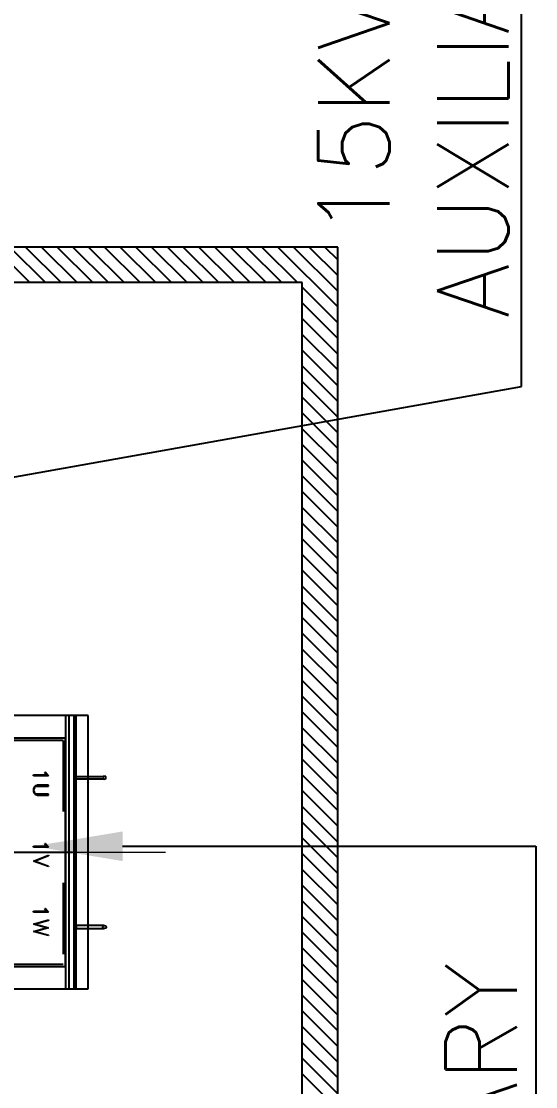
# Model space of a CAD drawing. Header units: metres. Extents: x 531759 to 532310, y 2675082 to 2675319.
# Drawn here: x 532014.331 to 532015.053, y 2675213.669 to 2675215.165 of the extents above; entities that cross this region are included whole.
import ezdxf

# ---------------------------------------------------------------- set-up
doc = ezdxf.new("R2010")
doc.units = ezdxf.units.M
doc.header["$MEASUREMENT"] = 0
doc.linetypes.add('CENTER2', pattern=[1.125, 0.75, -0.125, 0.125, -0.125])
doc.linetypes.add('PDF_IMPORT', pattern=[1, 0.8, -0.2])
doc.layers.add('IDT', color=7, linetype='Continuous')
doc.styles.add('RomanS', font='romans.shx')

# ---------------------------------------------------------------- blocks, each defined once
blk = doc.blocks.new('IDT')
at = {"layer": 'IDT', "color": 7, "ltscale": 0.1}
for p, q in [((26.1561, 22.1108), (26.1561, 20.4105)), ((26.1561, 20.4105), (27.8558, 20.4105))]:
    blk.add_line(p, q, dxfattribs=at)
at = {"layer": 'IDT', "color": 8, "ltscale": 0.1}
for p, q in [((26.1561, 22.1108), (26.1561, 20.4105)), ((26.1561, 20.4105), (27.8558, 20.4105))]:
    blk.add_line(p, q, dxfattribs=at)
at = {"layer": 'IDT', "color": 7}
for p, q in [((26.2061, 22.0608), (26.2061, 20.4605)), ((26.2061, 20.4605), (27.8058, 20.4605))]:
    blk.add_line(p, q, dxfattribs=at)
at = {"layer": 'IDT', "color": 8}
for p, q in [((26.2061, 22.0608), (26.2061, 20.4605)), ((25.8784, 21.252), (25.8784, 21.8567)), ((26.4579, 21.252), (25.8784, 21.252)), ((26.9808, 20.7997), (25.8984, 20.6063)), ((25.8984, 20.6063), (25.8984, 19.5965)), ((26.2061, 20.4605), (27.8058, 20.4605))]:
    blk.add_line(p, q, dxfattribs=at)
at = {"layer": 'IDT', "color": 8, "linetype": 'Continuous'}
for p, q in [((26.2061, 21.5716), (26.1561, 21.6216)), ((26.2061, 21.5495), (26.1561, 21.5995)), ((26.2061, 21.5274), (26.1561, 21.5774)), ((26.2061, 21.5053), (26.1561, 21.5553)), ((26.2061, 21.4832), (26.1561, 21.5332)), ((26.2061, 21.4611), (26.1561, 21.5111)), ((26.2061, 21.439), (26.1561, 21.489)), ((26.2061, 21.4169), (26.1561, 21.4669)), ((26.2061, 21.3948), (26.1561, 21.4448)), ((26.2061, 21.3728), (26.1561, 21.4228)), ((26.2061, 21.3507), (26.1561, 21.4007)), ((26.2061, 21.3286), (26.1561, 21.3786)), ((26.2061, 21.3065), (26.1561, 21.3565)), ((26.2061, 21.2844), (26.1561, 21.3344)), ((26.2061, 21.2623), (26.1561, 21.3123)), ((26.2061, 21.2402), (26.1561, 21.2902)), ((26.2061, 21.2181), (26.1561, 21.2681)), ((26.2061, 21.196), (26.1561, 21.246)), ((26.2061, 21.1739), (26.1561, 21.2239)), ((26.2061, 21.1518), (26.1561, 21.2018)), ((26.2061, 21.1297), (26.1561, 21.1797)), ((26.2061, 21.1076), (26.1561, 21.1576)), ((26.2061, 21.0855), (26.1561, 21.1355)), ((26.2061, 21.0634), (26.1561, 21.1134)), ((26.2061, 21.0413), (26.1561, 21.0913)), ((26.2061, 21.0192), (26.1561, 21.0692)), ((26.2061, 20.9971), (26.1561, 21.0471)), ((26.2061, 20.975), (26.1561, 21.025)), ((26.2061, 20.9529), (26.1561, 21.0029)), ((26.2061, 20.9308), (26.1561, 20.9808)), ((26.2061, 20.9087), (26.1561, 20.9587)), ((26.2061, 20.8866), (26.1561, 20.9366)), ((26.2061, 20.8645), (26.1561, 20.9145)), ((26.2061, 20.8424), (26.1561, 20.8924)), ((26.2061, 20.8203), (26.1561, 20.8703)), ((26.2061, 20.7982), (26.1561, 20.8482)), ((26.2061, 20.7761), (26.1561, 20.8261)), ((26.2061, 20.754), (26.1561, 20.804)), ((26.2061, 20.7319), (26.1561, 20.7819)), ((26.2061, 20.7098), (26.1561, 20.7598)), ((26.2061, 20.6877), (26.1561, 20.7377)), ((26.2061, 20.6656), (26.1561, 20.7156)), ((26.2061, 20.6435), (26.1561, 20.6935)), ((26.2061, 20.6215), (26.1561, 20.6715)), ((26.2061, 20.5994), (26.1561, 20.6494)), ((26.2061, 20.5773), (26.1561, 20.6273)), ((26.2061, 20.5552), (26.1561, 20.6052)), ((26.2061, 20.5331), (26.1561, 20.5831)), ((26.2061, 20.511), (26.1561, 20.561)), ((26.2061, 20.4889), (26.1561, 20.5389)), ((26.2061, 20.4668), (26.1561, 20.5168)), ((26.2403, 20.4105), (26.1561, 20.4947)), ((26.2182, 20.4105), (26.1561, 20.4726)), ((26.2624, 20.4105), (26.2124, 20.4605)), ((26.2845, 20.4105), (26.2345, 20.4605)), ((26.3066, 20.4105), (26.2566, 20.4605)), ((26.3287, 20.4105), (26.2787, 20.4605)), ((26.3508, 20.4105), (26.3008, 20.4605)), ((26.3729, 20.4105), (26.3229, 20.4605)), ((26.395, 20.4105), (26.345, 20.4605)), ((26.4171, 20.4105), (26.3671, 20.4605)), ((26.4392, 20.4105), (26.3892, 20.4605)), ((26.4613, 20.4105), (26.4113, 20.4605)), ((26.4834, 20.4105), (26.4334, 20.4605)), ((26.5055, 20.4105), (26.4555, 20.4605)), ((26.5276, 20.4105), (26.4776, 20.4605)), ((26.5497, 20.4105), (26.4997, 20.4605)), ((26.5718, 20.4105), (26.5218, 20.4605)), ((26.5939, 20.4105), (26.5439, 20.4605)), ((26.616, 20.4105), (26.566, 20.4605)), ((26.6381, 20.4105), (26.5881, 20.4605)), ((26.1961, 20.4105), (26.1561, 20.4505)), ((26.174, 20.4105), (26.1561, 20.4284))]:
    blk.add_line(p, q, dxfattribs=at)
at = {"layer": 'IDT', "color": 0, "lineweight": 25}
for p, q in [((26.733, 21.4523), (26.5062, 21.4523)), ((26.5062, 21.4523), (26.5062, 21.0685)), ((26.5262, 21.4523), (26.523, 21.4523)), ((26.523, 21.4523), (26.523, 21.0685)), ((26.5262, 21.0685), (26.5262, 21.4523)), ((26.5378, 21.4523), (26.5327, 21.4523)), ((26.5327, 21.4523), (26.5327, 21.0685)), ((26.5378, 21.0685), (26.5378, 21.4523)), ((26.5378, 21.4213), (26.5378, 21.1002)), ((26.5378, 21.4213), (26.7511, 21.4213)), ((26.481, 21.3657), (26.4816, 21.367)), ((26.4816, 21.3638), (26.481, 21.3657)), ((26.4816, 21.367), (26.4836, 21.3677)), ((26.523, 21.3677), (26.4836, 21.3677)), ((26.4836, 21.3677), (26.4849, 21.367)), ((26.4849, 21.367), (26.4855, 21.3657)), ((26.4855, 21.3657), (26.4849, 21.3638)), ((26.523, 21.3631), (26.523, 21.3677)), ((26.5616, 21.3767), (26.5616, 21.3774)), ((26.5616, 21.3774), (26.5829, 21.3715)), ((26.5804, 21.3715), (26.5616, 21.3767)), ((26.5616, 21.3664), (26.5804, 21.3715)), ((26.5804, 21.3612), (26.5616, 21.3664)), ((26.5829, 21.3715), (26.5648, 21.3664)), ((26.5648, 21.3664), (26.5829, 21.3612)), ((26.4836, 21.3631), (26.4816, 21.3638)), ((26.4849, 21.3638), (26.4836, 21.3631)), ((26.4836, 21.3631), (26.523, 21.3631)), ((26.5829, 21.3612), (26.5616, 21.3554)), ((26.5616, 21.356), (26.5804, 21.3612)), ((26.5616, 21.3554), (26.5616, 21.356)), ((26.5648, 21.3412), (26.5616, 21.3444)), ((26.5616, 21.3444), (26.5829, 21.3444)), ((26.5829, 21.3431), (26.5642, 21.3431)), ((26.5642, 21.3431), (26.5661, 21.3412)), ((26.5661, 21.3392), (26.5648, 21.3412)), ((26.5661, 21.3412), (26.5668, 21.3392)), ((26.5668, 21.3392), (26.5661, 21.3392)), ((26.5829, 21.3444), (26.5829, 21.3431)), ((26.5616, 21.2798), (26.5616, 21.2804)), ((26.5616, 21.2804), (26.5829, 21.2727)), ((26.5804, 21.2727), (26.5616, 21.2798)), ((26.5829, 21.2727), (26.5616, 21.2643)), ((26.5616, 21.2656), (26.5804, 21.2727)), ((26.5616, 21.2643), (26.5616, 21.2656)), ((26.5648, 21.2501), (26.5616, 21.2533)), ((26.5616, 21.2533), (26.5829, 21.2533)), ((26.5829, 21.252), (26.5642, 21.252)), ((26.5642, 21.252), (26.5661, 21.2501)), ((26.5661, 21.2481), (26.5648, 21.2501)), ((26.5661, 21.2501), (26.5668, 21.2481)), ((26.5668, 21.2481), (26.5661, 21.2481)), ((26.5829, 21.2533), (26.5829, 21.252)), ((26.5616, 21.1803), (26.5616, 21.179)), ((26.5771, 21.1803), (26.5616, 21.1803)), ((26.5616, 21.179), (26.5771, 21.179)), ((26.5804, 21.179), (26.5771, 21.1803)), ((26.5771, 21.179), (26.5804, 21.1783)), ((26.5823, 21.1771), (26.5804, 21.179)), ((26.5804, 21.1783), (26.581, 21.1771)), ((26.581, 21.1771), (26.5823, 21.1745)), ((26.5823, 21.1719), (26.581, 21.1693)), ((26.5829, 21.1745), (26.5823, 21.1771)), ((26.5823, 21.1745), (26.5823, 21.1719)), ((26.5823, 21.1693), (26.5829, 21.1719)), ((26.5829, 21.1719), (26.5829, 21.1745)), ((26.4816, 21.157), (26.481, 21.1557)), ((26.481, 21.1557), (26.4816, 21.1538)), ((26.4836, 21.1577), (26.4816, 21.157)), ((26.4836, 21.1577), (26.523, 21.1577)), ((26.4849, 21.157), (26.4836, 21.1577)), ((26.4855, 21.1557), (26.4849, 21.157)), ((26.4849, 21.1538), (26.4855, 21.1557)), ((26.523, 21.1577), (26.523, 21.1538)), ((26.5771, 21.1674), (26.5616, 21.1674)), ((26.5616, 21.1674), (26.5616, 21.1661)), ((26.5616, 21.1661), (26.5771, 21.1661)), ((26.5804, 21.168), (26.5771, 21.1674)), ((26.5771, 21.1661), (26.5804, 21.1674)), ((26.581, 21.1693), (26.5804, 21.168)), ((26.5804, 21.1674), (26.5823, 21.1693)), ((26.4816, 21.1538), (26.4836, 21.1538)), ((26.523, 21.1538), (26.4836, 21.1538)), ((26.4836, 21.1538), (26.4849, 21.1538)), ((26.5648, 21.1499), (26.5616, 21.1531)), ((26.5616, 21.1531), (26.5829, 21.1531)), ((26.5829, 21.1519), (26.5642, 21.1519)), ((26.5642, 21.1519), (26.5661, 21.1499)), ((26.5661, 21.148), (26.5648, 21.1499)), ((26.5661, 21.1499), (26.5668, 21.148)), ((26.5668, 21.148), (26.5661, 21.148)), ((26.5829, 21.1531), (26.5829, 21.1519)), ((26.5378, 21.1002), (26.7511, 21.1002)), ((26.5062, 21.0685), (26.733, 21.0685)), ((26.523, 21.0685), (26.5262, 21.0685)), ((26.5327, 21.0685), (26.5378, 21.0685))]:
    blk.add_line(p, q, dxfattribs=at)
at = {"layer": 'IDT', "color": 0, "linetype": 'PDF_IMPORT', "lineweight": 25, "ltscale": 0.031667}
blk.add_line((26.5411, 21.1034), (26.5411, 21.4181), dxfattribs=at)
at = {"layer": 'IDT', "color": 0, "linetype": 'PDF_IMPORT', "lineweight": 25, "ltscale": 0.033333}
for p, q in [((26.5411, 21.4181), (26.7511, 21.4181)), ((26.5411, 21.1034), (26.7511, 21.1034))]:
    blk.add_line(p, q, dxfattribs=at)
at = {"layer": 'IDT', "color": 253, "linetype": 'CENTER2', "lineweight": 5, "ltscale": 0.5}
blk.add_line((27.4477, 21.2604), (26.331, 21.2604), dxfattribs=at)
at = {"layer": 'IDT', "color": 0, "linetype": 'PDF_IMPORT', "lineweight": 25, "ltscale": 0.156667}
blk.add_line((26.879, 21.2604), (26.4881, 21.2604), dxfattribs=at)
at = {"layer": 'IDT', "color": 8}
blk.add_solid([(26.4579, 21.2728), (26.5829, 21.252), (26.4579, 21.2312)], dxfattribs=at)
at = {"layer": 'IDT', "color": 8, "style": 'RomanS'}
for s, p in [('PRIMARY', (25.9048, 21.9768)), ('AUXILIARY', (25.9167, 20.5105)), ('15KVA', (26.0834, 20.3963))]:
    blk.add_text(s, height=0.1, rotation=270, dxfattribs=at).set_placement(p)

msp = doc.modelspace()

# ---------------------------------------------------------------- block references
at = {"layer": 'IDT', "color": 8, "rotation": 180}
msp.add_blockref('IDT', (532040.9313, 2675235.2589), dxfattribs=at)

doc.saveas('drawing.dxf')
